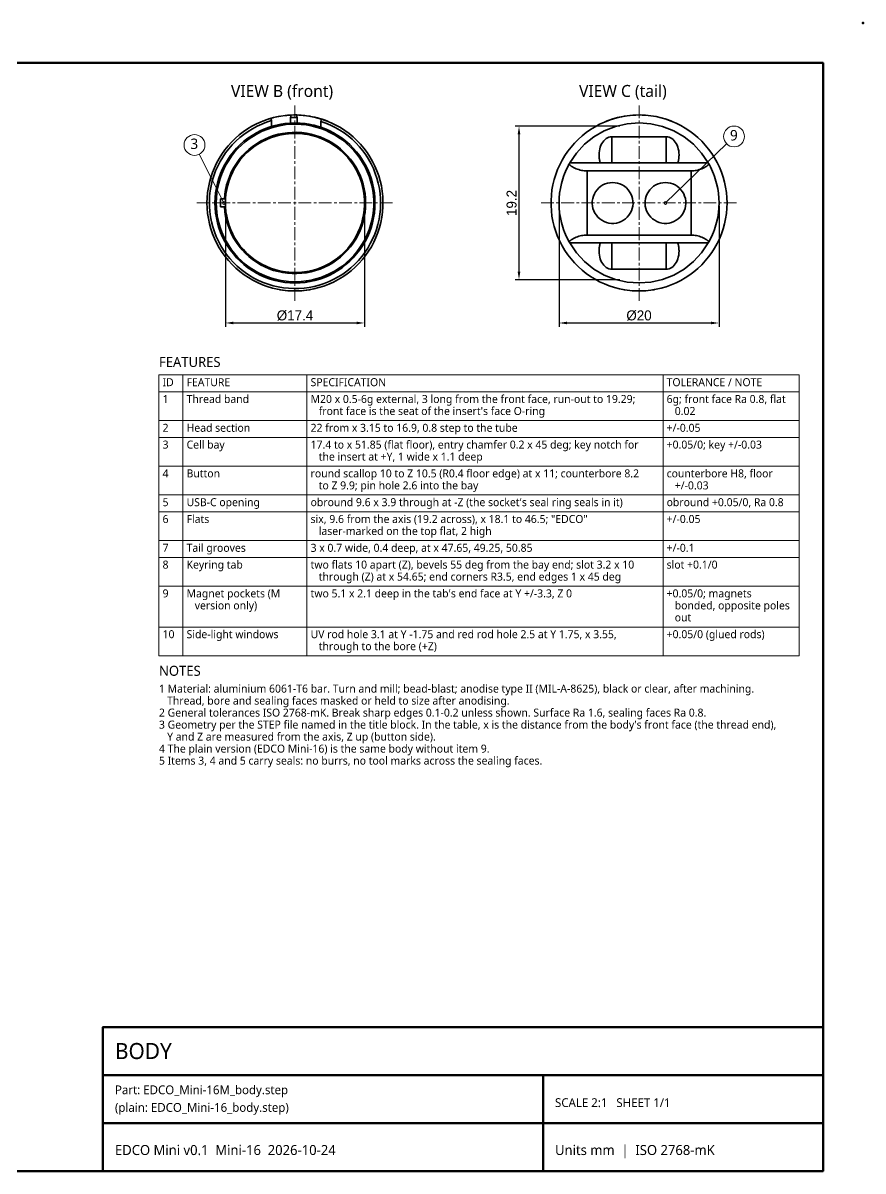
# Model space of a CAD drawing. Header units: millimetres. Extents: x 0 to 420, y 0 to 297.
# Drawn here: x 210 to 420, y 10 to 297 of the extents above; entities that cross this region are included whole.
import ezdxf

# ---------------------------------------------------------------- set-up
doc = ezdxf.new("R2010")
doc.units = ezdxf.units.MM
doc.linetypes.add('CENTER', pattern=[5.08, 3.175, -0.635, 0.635, -0.635])
for name, color, linetype, lineweight in [('BORDER', 7, 'Continuous', 50), ('CENTER', 1, 'CENTER', 13), ('DIM', 5, 'Continuous', 13), ('TABLE', 7, 'Continuous', 18), ('TEXT', 7, 'Continuous', 18), ('VISIBLE', 7, 'Continuous', 35)]:
    doc.layers.add(name, color=color, linetype=linetype, lineweight=lineweight)
doc.styles.add('OpenSans', font='OpenSans-Regular.ttf')
doc.dimstyles.new('FK', dxfattribs={"dimtxt": 2.5, "dimasz": 2, "dimexe": 1, "dimexo": 0.8, "dimgap": 0.6, "dimtad": 1, "dimdec": 3, "dimlfac": 0.5, "dimdsep": 46, "dimcen": 2.5, "dimclrd": 5, "dimclre": 5, "dimclrt": 7, "dimazin": 3, "dimtfac": 1, "dimtmove": 0, "dimatfit": 3})

msp = doc.modelspace()

# ---------------------------------------------------------------- linework, layer by layer
at = {"layer": 'BORDER'}
for p, q in [((230, 34), (410, 34)), ((340, 10), (340, 34)), ((230, 22), (410, 22))]:
    msp.add_line(p, q, dxfattribs=at)
for points in [[(10, 10), (410, 10), (410, 287), (10, 287)], [(230, 10), (410, 10), (410, 46), (230, 46)]]:
    msp.add_lwpolyline(points, close=True, dxfattribs=at)
msp.add_point((420, 297), dxfattribs=at)
at = {"layer": 'CENTER'}
for p, q in [((278, 227.5), (278, 276.5)), ((364, 227.5), (364, 276.5)), ((253.5, 252), (302.5, 252)), ((339.5, 252), (388.5, 252))]:
    msp.add_line(p, q, dxfattribs=at)
at = {"layer": 'DIM'}
for p, q in [((260.2, 252), (254.0563, 264.1786)), ((370.6, 252), (385.8888, 266.8238))]:
    msp.add_line(p, q, dxfattribs=at)
for centre, radius in [((387.7554, 268.6337), 2.6), ((252.8853, 266.5), 2.6), ((260.2, 252), 0.35), ((370.6, 252), 0.35)]:
    msp.add_circle(centre, radius, dxfattribs=at)
at = {"layer": 'TABLE'}
for p, q in [((244, 209), (404, 209)), ((244, 209), (244, 138.8)), ((250, 209), (250, 138.8)), ((281, 209), (281, 138.8)), ((370, 209), (370, 138.8)), ((404, 209), (404, 138.8)), ((244, 204.8), (404, 204.8)), ((244, 197.6), (404, 197.6)), ((244, 193.4), (404, 193.4)), ((244, 186.2), (404, 186.2)), ((244, 179), (404, 179)), ((244, 174.8), (404, 174.8)), ((244, 167.6), (404, 167.6)), ((244, 163.4), (404, 163.4)), ((244, 156.2), (404, 156.2)), ((244, 146), (404, 146)), ((244, 138.8), (404, 138.8))]:
    msp.add_line(p, q, dxfattribs=at)
at = {"layer": 'VISIBLE'}
for points in [[(256, 252), (256.0381, 253.2942), (256.1523, 254.5839), (256.3421, 255.8647), (256.607, 257.1321), (256.9459, 258.3817), (257.3578, 259.6092), (257.8412, 260.8103), (258.3944, 261.981), (259.0155, 263.117), (259.7023, 264.2146), (260.4526, 265.2698), (261.2636, 266.2791), (262.1326, 267.2389), (263.0565, 268.146), (264.0322, 268.9971), (265.0563, 269.7894), (266.1252, 270.52), (267.2353, 271.1865), (268.3826, 271.7865), (269.5633, 272.318), (270.7731, 272.7791), (272.008, 273.1683)], [(284.5935, 272.9887), (285.8314, 272.5589), (287.0414, 272.0563), (288.2193, 271.4824), (289.3611, 270.8395), (290.4625, 270.1297), (291.5197, 269.3556), (292.5289, 268.52), (293.4866, 267.6258), (294.3894, 266.6761), (295.234, 265.6744), (296.0175, 264.6241), (296.7371, 263.5291), (297.3902, 262.3932), (297.9746, 261.2204), (298.4881, 260.0149), (298.9289, 258.781), (299.2954, 257.523), (299.5865, 256.2455), (299.8009, 254.9528), (299.9381, 253.6497), (299.9974, 252.3408), (299.9786, 251.0306), (299.8819, 249.7239), (299.7076, 248.4253), (299.4563, 247.1393), (299.1289, 245.8706), (298.7265, 244.6236), (298.2506, 243.4028), (297.7029, 242.2125), (297.0853, 241.0569), (296.3999, 239.9401), (295.6494, 238.8661), (294.8362, 237.8387), (293.9632, 236.8615), (293.0337, 235.938), (292.0508, 235.0715), (291.0181, 234.265), (289.9392, 233.5215), (288.818, 232.8435), (287.6583, 232.2335), (286.4645, 231.6935), (285.2406, 231.2256), (283.991, 230.8314), (282.7201, 230.5123), (281.4325, 230.2694), (280.1328, 230.1036), (278.8255, 230.0155), (277.5152, 230.0053), (276.2067, 230.0732), (274.9045, 230.2189), (273.6133, 230.4418), (272.3377, 230.7412), (271.0821, 231.116), (269.8511, 231.5648), (268.649, 232.0862), (267.4801, 232.6782), (266.3485, 233.3388), (265.2582, 234.0655), (264.2131, 234.8559), (263.2169, 235.707), (262.2732, 236.616), (261.3852, 237.5795), (260.5562, 238.5942), (259.7891, 239.6565), (259.0865, 240.7625), (258.4511, 241.9084), (257.885, 243.0901), (257.3902, 244.3034), (256.9686, 245.544), (256.6216, 246.8075), (256.3503, 248.0894), (256.1559, 249.3852), (256.039, 250.6903), (256, 252)], [(269.8, 272.4147), (269.8254, 272.4249), (269.9014, 272.4551), (270.2062, 272.5732), (271.4426, 273)], [(274.5, 273.7198), (273.4424, 273.5227), (272.6351, 273.3358), (272.1578, 273.2101), (272.0394, 273.1771), (272, 273.166)], [(272, 273.166), (272.008, 273.1683)], [(272.1023, 273.1947), (272.008, 273.1683)], [(272.1023, 273.1947), (272.008, 273.1683)], [(272.008, 273.1683), (272.0504, 272.8692), (272.1315, 272.5796)], [(272.5804, 273.322), (272.4132, 273.2788)], [(272.5804, 273.322), (272.4132, 273.2788)], [(274.25, 273.678), (273.3591, 273.5049), (272.6074, 273.3288)], [(274.25, 273.678), (273.3591, 273.5049), (272.6074, 273.3288)], [(277, 273.9773), (276.9614, 273.9755), (276.8449, 273.9697), (276.3715, 273.9396), (275.5594, 273.8642), (274.5, 273.7198)], [(275.0403, 273.8), (275.068, 273.8038)], [(275.5067, 273.8583), (275.9576, 273.905)], [(276.1441, 273.9216), (276.4594, 273.946)], [(276.4932, 273.9483), (276.748, 273.9643)], [(276.8685, 273.3701), (276.9492, 273.673), (276.992, 273.9769)], [(276.8685, 273.3701), (277.6865, 273.3977), (278.505, 273.394)], [(276.8685, 271.968), (276.8685, 273.3701)], [(276.992, 273.9769), (277.6991, 273.9979), (278.4065, 273.9962)], [(278.4039, 273.9963), (278.4065, 273.9962)], [(281.5, 273.7198), (280.2256, 273.8871), (279.2395, 273.9651), (278.4065, 273.9962)], [(278.4065, 273.9962), (278.4407, 273.6947), (278.505, 273.394)], [(278.4065, 273.9962), (278.4247, 273.9959)], [(278.505, 271.9936), (278.505, 273.394)], [(278.553, 273.993), (278.6106, 273.9915)], [(278.9956, 273.9775), (279.5511, 273.9453)], [(279.6198, 273.9403), (279.6198, 273.9403)], [(280.0669, 273.9027), (280.4875, 273.8589)], [(280.9504, 273.8013), (280.9597, 273.8)], [(280.9597, 273.8), (281.4973, 273.7202)], [(280.9597, 273.8), (281.4973, 273.7202)], [(284.5935, 272.9887), (283.7494, 273.2355), (282.7723, 273.4762), (281.5, 273.7198)], [(281.5029, 273.7193), (281.845, 273.6614)], [(281.5029, 273.7193), (281.845, 273.6614)], [(282.3241, 273.5709), (283.0129, 273.4213)], [(282.3241, 273.5709), (283.0129, 273.4213)], [(283.3901, 273.3295), (284.1137, 273.1335)], [(283.3901, 273.3295), (284.1137, 273.1335)], [(284.2359, 273.0977), (284.2405, 273.0964)], [(284.2359, 273.0977), (284.2405, 273.0964)], [(284.3517, 273.0632), (284.4693, 273.0273)], [(284.3517, 273.0632), (284.4693, 273.0273)], [(284.495, 272.3906), (284.5596, 272.686), (284.5935, 272.9887)], [(284.5356, 273.0068), (284.5374, 273.0062)], [(284.5356, 273.0068), (284.5374, 273.0062)], [(284.5547, 273.0009), (284.5573, 273.0001)], [(284.5547, 273.0009), (284.5573, 273.0001)], [(284.5574, 273), (286.2, 272.4147)], [(284.9362, 272.8779), (284.5574, 273)], [(284.596, 272.9879), (284.6, 272.9867)], [(285.9218, 272.5243), (285.5358, 272.6691)], [(386, 252), (385.9606, 253.3157), (385.8426, 254.6267), (385.6465, 255.9283), (385.3728, 257.2158), (385.0226, 258.4846), (384.5972, 259.7302), (384.098, 260.9482), (383.5269, 262.1341), (382.8859, 263.2838), (382.1773, 264.393), (381.4036, 265.4579), (380.5676, 266.4747), (379.6723, 267.4396), (378.7209, 268.3492), (377.7168, 269.2003), (376.6636, 269.9898), (375.565, 270.715), (374.4251, 271.3731), (373.2479, 271.9619), (372.0375, 272.4792), (370.7984, 272.9232), (369.5349, 273.2924), (368.2516, 273.5853), (366.9531, 273.8009), (365.6441, 273.9385), (364.3291, 273.9975), (363.013, 273.9778), (361.7004, 273.8795), (360.396, 273.7028), (359.1045, 273.4484), (357.8306, 273.1173), (356.5787, 272.7105), (355.3534, 272.2296), (354.1591, 271.6763), (353, 271.0526), (351.8803, 270.3606), (350.8039, 269.6029), (349.7748, 268.7823), (348.7966, 267.9015), (347.8729, 266.9638), (347.0068, 265.9725), (346.2016, 264.9313), (345.4601, 263.8437), (344.785, 262.7138), (344.1787, 261.5454), (343.6433, 260.343), (343.1808, 259.1106), (342.7928, 257.8528), (342.4808, 256.5741), (342.2457, 255.2789), (342.0886, 253.9721), (342.0098, 252.6581), (342.0098, 251.3419), (342.0886, 250.0279), (342.2457, 248.7211), (342.4808, 247.4259), (342.7928, 246.1472), (343.1808, 244.8894), (343.6433, 243.657), (344.1787, 242.4546), (344.785, 241.2862), (345.4601, 240.1563), (346.2016, 239.0687), (347.0068, 238.0275), (347.8729, 237.0362), (348.7966, 236.0985), (349.7748, 235.2177), (350.8039, 234.3971), (351.8803, 233.6394), (353, 232.9474), (354.1591, 232.3237), (355.3534, 231.7704), (356.5787, 231.2895), (357.8306, 230.8827), (359.1045, 230.5516), (360.396, 230.2972), (361.7004, 230.1205), (363.013, 230.0222), (364.3291, 230.0025), (365.6441, 230.0615), (366.9531, 230.1991), (368.2516, 230.4147), (369.5349, 230.7076), (370.7984, 231.0768), (372.0375, 231.5208), (373.2479, 232.0381), (374.4251, 232.6269), (375.565, 233.285), (376.6636, 234.0102), (377.7168, 234.7997), (378.7209, 235.6508), (379.6723, 236.5604), (380.5676, 237.5253), (381.4036, 238.5421), (382.1773, 239.607), (382.8859, 240.7162), (383.5269, 241.8659), (384.098, 243.0518), (384.5972, 244.2698), (385.0226, 245.5154), (385.3728, 246.7842), (385.6465, 248.0717), (385.8426, 249.3733), (385.9606, 250.6843), (386, 252)], [(355.8, 272.4147), (355.8254, 272.4249), (355.9014, 272.4551), (356.2062, 272.5732), (357.4426, 273)], [(356.7718, 272.7787), (355.8, 272.4147)], [(357.4426, 273), (356.7841, 272.783)], [(361.0403, 273.8), (360.3343, 273.6925), (359.6883, 273.5733), (358.598, 273.3265), (357.809, 273.1109), (357.5529, 273.0341), (357.4737, 273.0097), (357.4426, 273)], [(361.0403, 273.8), (360.3343, 273.6925), (359.6883, 273.5733), (358.598, 273.3265), (357.809, 273.1109), (357.5529, 273.0341), (357.4737, 273.0097), (357.4426, 273)], [(360.2905, 273.685), (360.5, 273.7198)], [(366.9597, 273.8), (366.2521, 273.8844), (365.5178, 273.9476), (364.764, 273.9867), (364, 274), (363.236, 273.9867), (362.4822, 273.9476), (361.7479, 273.8844), (361.0403, 273.8)], [(370.5574, 273), (372.2, 272.4147)], [(372.2, 272.4147), (372.1746, 272.4249), (372.0986, 272.4551), (371.7938, 272.5732), (370.5574, 273)], [(284.495, 272.3906), (285.7181, 271.9597), (286.9129, 271.4556), (288.075, 270.88), (289.2, 270.2351), (290.2839, 269.5233), (291.3228, 268.7471), (292.3127, 267.9094), (293.25, 267.0132), (294.1314, 266.062), (294.9535, 265.0591), (295.7133, 264.0083), (296.4081, 262.9133), (297.0354, 261.7783), (297.5927, 260.6074), (298.078, 259.4049), (298.4897, 258.1752), (298.8261, 256.9228), (299.086, 255.6523), (299.2685, 254.3684), (299.3729, 253.0758), (299.3989, 251.7793), (299.3462, 250.4836), (299.2152, 249.1935), (299.0062, 247.9136), (298.7201, 246.6488), (298.358, 245.4036), (297.9211, 244.1826), (297.411, 242.9904), (296.8296, 241.8312), (296.1792, 240.7094), (295.4619, 239.629), (294.6805, 238.5941), (293.8379, 237.6083), (292.9371, 236.6755), (291.9815, 235.7989), (290.9746, 234.9817), (289.9199, 234.2271), (288.8216, 233.5378), (287.6834, 232.9162), (286.5098, 232.3647), (285.3048, 231.8853), (284.0731, 231.4798), (282.8191, 231.1497), (281.5473, 230.8961), (280.2625, 230.7199), (278.9695, 230.622), (277.6728, 230.6025), (276.3774, 230.6616), (275.0879, 230.7991), (273.8091, 231.0144), (272.5457, 231.3067), (271.3024, 231.6751), (270.0836, 232.1181), (268.8939, 232.6341), (267.7376, 233.2212), (266.619, 233.8773), (265.5422, 234.5999), (264.5112, 235.3864), (263.5297, 236.2339), (262.6013, 237.1393), (261.7295, 238.0993), (260.9174, 239.1103), (260.168, 240.1687), (259.4841, 241.2705), (258.8683, 242.4117), (258.3226, 243.5881), (257.8492, 244.7954), (257.4499, 246.0291), (257.1259, 247.2848), (256.8787, 248.5578), (256.7089, 249.8434), (256.6174, 251.137), (256.6044, 252.4337), (256.6699, 253.7288), (256.8138, 255.0176), (257.0355, 256.2953), (257.3341, 257.5572), (257.7087, 258.7987), (258.1577, 260.0153), (258.6796, 261.2024), (259.2725, 262.3557), (259.9341, 263.471), (260.6621, 264.5442), (261.4537, 265.5713), (262.3061, 266.5486), (263.2161, 267.4725), (264.1804, 268.3395), (265.1955, 269.1466), (266.2576, 269.8906), (267.3627, 270.569), (268.507, 271.1792), (269.6861, 271.719), (270.8957, 272.1864), (272.1315, 272.5796)], [(258, 252), (258.0395, 253.2558), (258.1577, 254.5067), (258.3543, 255.7476), (258.6283, 256.9738), (258.9789, 258.1803), (259.4045, 259.3625), (259.9035, 260.5156), (260.4739, 261.6351), (261.1134, 262.7165), (261.8197, 263.7557), (262.5897, 264.7485), (263.4206, 265.6909), (264.3091, 266.5794), (265.2515, 267.4103), (266.2443, 268.1803), (267.2835, 268.8866), (268.3649, 269.5261), (269.4844, 270.0965), (270.6375, 270.5955), (271.8197, 271.0211), (273.0262, 271.3717), (274.2524, 271.6457), (275.4933, 271.8423), (276.7442, 271.9605), (278, 272), (279.2558, 271.9605), (280.5067, 271.8423), (281.7476, 271.6457), (282.9738, 271.3717), (284.1803, 271.0211), (285.3625, 270.5955), (286.5156, 270.0965), (287.6351, 269.5261), (288.7165, 268.8866), (289.7557, 268.1803), (290.7485, 267.4103), (291.6909, 266.5794), (292.5794, 265.6909), (293.4103, 264.7485), (294.1803, 263.7557), (294.8866, 262.7165), (295.5261, 261.6351), (296.0965, 260.5156), (296.5955, 259.3625), (297.0211, 258.1803), (297.3717, 256.9738), (297.6457, 255.7476), (297.8423, 254.5067), (297.9605, 253.2558), (298, 252), (297.9605, 250.7442), (297.8423, 249.4933), (297.6457, 248.2524), (297.3717, 247.0262), (297.0211, 245.8197), (296.5955, 244.6375), (296.0965, 243.4844), (295.5261, 242.3649), (294.8866, 241.2835), (294.1803, 240.2443), (293.4103, 239.2515), (292.5794, 238.3091), (291.6909, 237.4206), (290.7485, 236.5897), (289.7557, 235.8197), (288.7165, 235.1134), (287.6351, 234.4739), (286.5156, 233.9035), (285.3625, 233.4045), (284.1803, 232.9789), (282.9738, 232.6283), (281.7476, 232.3543), (280.5067, 232.1577), (279.2558, 232.0395), (278, 232), (276.7442, 232.0395), (275.4933, 232.1577), (274.2524, 232.3543), (273.0262, 232.6283), (271.8197, 232.9789), (270.6375, 233.4045), (269.4844, 233.9035), (268.3649, 234.4739), (267.2835, 235.1134), (266.2443, 235.8197), (265.2515, 236.5897), (264.3091, 237.4206), (263.4206, 238.3091), (262.5897, 239.2515), (261.8197, 240.2443), (261.1134, 241.2835), (260.4739, 242.3649), (259.9035, 243.4844), (259.4045, 244.6375), (258.9789, 245.8197), (258.6283, 247.0262), (258.3543, 248.2524), (258.1577, 249.4933), (258.0395, 250.7442), (258, 252)], [(258.3, 252), (258.3397, 253.2495), (258.4585, 254.4939), (258.656, 255.7282), (258.9314, 256.9476), (259.2836, 258.1471), (259.7112, 259.3218), (260.2123, 260.467), (260.7852, 261.5781), (261.4273, 262.6506), (262.1362, 263.6803), (262.9089, 264.6629), (263.7424, 265.5946), (264.6334, 266.4715), (265.5781, 267.2901), (266.5729, 268.0471), (267.6137, 268.7396), (268.6963, 269.3646), (269.8163, 269.9198), (270.9693, 270.4027), (272.1507, 270.8116), (273.3555, 271.1447), (274.5791, 271.4007), (275.8165, 271.5786), (277.0626, 271.6777), (278.3126, 271.6975), (279.5612, 271.638), (280.8036, 271.4995), (282.0347, 271.2824), (283.2495, 270.9877), (284.4432, 270.6165), (285.611, 270.1704), (286.7481, 269.6511), (287.85, 269.0607), (288.9122, 268.4016), (289.9305, 267.6765), (290.9008, 266.8883), (291.8191, 266.0401), (292.6817, 265.1353), (293.4852, 264.1777), (294.2264, 263.1711), (294.9023, 262.1194), (295.5101, 261.0271), (296.0473, 259.8983), (296.5119, 258.7378), (296.902, 257.5501), (297.216, 256.3401), (297.4525, 255.1126), (297.6108, 253.8726), (297.6901, 252.625), (297.6901, 251.375), (297.6108, 250.1274), (297.4525, 248.8874), (297.216, 247.6599), (296.902, 246.4499), (296.5119, 245.2622), (296.0473, 244.1017), (295.5101, 242.9729), (294.9023, 241.8806), (294.2264, 240.8289), (293.4852, 239.8223), (292.6817, 238.8647), (291.8191, 237.9599), (290.9008, 237.1117), (289.9305, 236.3235), (288.9122, 235.5984), (287.85, 234.9393), (286.7481, 234.3489), (285.611, 233.8296), (284.4432, 233.3835), (283.2495, 233.0123), (282.0347, 232.7176), (280.8036, 232.5005), (279.5612, 232.362), (278.3126, 232.3025), (277.0626, 232.3223), (275.8165, 232.4214), (274.5791, 232.5993), (273.3555, 232.8553), (272.1507, 233.1884), (270.9693, 233.5973), (269.8163, 234.0802), (268.6963, 234.6354), (267.6137, 235.2604), (266.5729, 235.9529), (265.5781, 236.7099), (264.6334, 237.5285), (263.7424, 238.4054), (262.9089, 239.3371), (262.1362, 240.3197), (261.4273, 241.3494), (260.7852, 242.4219), (260.2123, 243.533), (259.7112, 244.6782), (259.2836, 245.8529), (258.9314, 247.0524), (258.656, 248.2718), (258.4585, 249.5061), (258.3397, 250.7505), (258.3, 252)], [(269.9782, 272.4854), (269.8, 272.4147)], [(272.1315, 271.1196), (272.1315, 272.5796)], [(273.1435, 271.4014), (273.7737, 271.5484), (274.492, 271.6899), (275.2155, 271.8052), (275.8565, 271.8848)], [(279.2196, 271.9628), (280.225, 271.8758), (280.8561, 271.795), (281.5339, 271.6853), (282.1975, 271.5546), (282.8083, 271.4134), (283.7804, 271.1465)], [(284.495, 270.916), (284.495, 272.3906)], [(286.2, 272.4147), (286.181, 272.4223), (286.124, 272.4451)], [(381.3205, 262), (379.6366, 264.4698), (377.6035, 266.661), (375.2664, 268.5248), (372.6777, 270.0194), (369.8951, 271.1115), (366.9808, 271.7766), (364, 272), (361.0192, 271.7766), (358.1049, 271.1115), (355.3223, 270.0194), (352.7336, 268.5248), (350.3965, 266.661), (348.3634, 264.4698), (346.6795, 262)], [(260.3617, 253), (260.4683, 254.1798), (260.6538, 255.3497), (260.9173, 256.5046), (261.2576, 257.6393), (261.6731, 258.7486), (262.1621, 259.8276), (262.7222, 260.8713), (263.3511, 261.8752), (264.0458, 262.8347), (264.8032, 263.7455), (265.62, 264.6034), (266.4924, 265.4047), (267.4166, 266.1458), (268.3884, 266.8232), (269.4033, 267.434), (270.457, 267.9754), (271.5445, 268.445), (272.6611, 268.8406), (273.8016, 269.1606), (274.961, 269.4033), (276.1341, 269.5679), (277.3156, 269.6534), (278.5002, 269.6596), (279.6825, 269.5864), (280.8573, 269.4341), (282.0192, 269.2034), (283.163, 268.8954), (284.2836, 268.5114), (285.376, 268.0532), (286.4352, 267.5228), (287.4565, 266.9227), (288.4353, 266.2554), (289.3671, 265.524), (290.2479, 264.7319), (291.0736, 263.8825), (291.8405, 262.9797), (292.5451, 262.0275), (293.1844, 261.0302), (293.7554, 259.9923), (294.2556, 258.9185), (294.6827, 257.8136), (295.0348, 256.6826), (295.3103, 255.5305), (295.508, 254.3625), (295.627, 253.1839), (295.6667, 252), (295.627, 250.8161), (295.508, 249.6375), (295.3103, 248.4695), (295.0348, 247.3174), (294.6827, 246.1864), (294.2556, 245.0815), (293.7554, 244.0077), (293.1844, 242.9698), (292.5451, 241.9725), (291.8405, 241.0203), (291.0736, 240.1175), (290.2479, 239.2681), (289.3671, 238.476), (288.4353, 237.7446), (287.4565, 237.0773), (286.4352, 236.4772), (285.376, 235.9468), (284.2836, 235.4886), (283.163, 235.1046), (282.0192, 234.7966), (280.8573, 234.5659), (279.6825, 234.4136), (278.5002, 234.3404), (277.3156, 234.3466), (276.1341, 234.4321), (274.961, 234.5967), (273.8016, 234.8394), (272.6611, 235.1594), (271.5445, 235.555), (270.457, 236.0246), (269.4033, 236.566), (268.3884, 237.1768), (267.4166, 237.8542), (266.4924, 238.5953), (265.62, 239.3966), (264.8032, 240.2545), (264.0458, 241.1653), (263.3511, 242.1248), (262.7222, 243.1287), (262.1621, 244.1724), (261.6731, 245.2514), (261.2576, 246.3607), (260.9173, 247.4954), (260.6538, 248.6503), (260.4683, 249.8202), (260.3617, 251)], [(260.6288, 253), (260.7364, 254.1743), (260.9233, 255.3385), (261.1886, 256.4875), (261.5312, 257.6158), (261.9493, 258.7184), (262.4412, 259.7901), (263.0046, 260.826), (263.6368, 261.8213), (264.335, 262.7716), (265.0959, 263.6724), (265.9161, 264.5196), (266.7918, 265.3093), (267.719, 266.0379), (268.6934, 266.702), (269.7106, 267.2985), (270.7658, 267.8249), (271.8542, 268.2785), (272.9709, 268.6574), (274.1106, 268.9597), (275.2682, 269.1842), (276.4384, 269.3298), (277.6157, 269.3958), (278.7949, 269.3818), (279.9703, 269.2881), (281.1367, 269.1149), (282.2887, 268.8632), (283.421, 268.534), (284.5284, 268.1289), (285.6058, 267.6496), (286.6483, 267.0986), (287.6511, 266.4781), (288.6095, 265.7912), (289.5193, 265.041), (290.3761, 264.2308), (291.176, 263.3645), (291.9155, 262.446), (292.5911, 261.4795), (293.1996, 260.4695), (293.7383, 259.4205), (294.2048, 258.3375), (294.5968, 257.2254), (294.9126, 256.0893), (295.1508, 254.9344), (295.3101, 253.7661), (295.39, 252.5896), (295.39, 251.4104), (295.3101, 250.2339), (295.1508, 249.0656), (294.9126, 247.9107), (294.5968, 246.7746), (294.2048, 245.6625), (293.7383, 244.5795), (293.1996, 243.5305), (292.5911, 242.5205), (291.9155, 241.554), (291.176, 240.6355), (290.3761, 239.7692), (289.5193, 238.959), (288.6095, 238.2088), (287.6511, 237.5219), (286.6483, 236.9014), (285.6058, 236.3504), (284.5284, 235.8711), (283.421, 235.466), (282.2887, 235.1368), (281.1367, 234.8851), (279.9703, 234.7119), (278.7949, 234.6182), (277.6157, 234.6042), (276.4384, 234.6702), (275.2682, 234.8158), (274.1106, 235.0403), (272.9709, 235.3426), (271.8542, 235.7215), (270.7658, 236.1751), (269.7106, 236.7015), (268.6934, 237.298), (267.719, 237.9621), (266.7918, 238.6907), (265.9161, 239.4804), (265.0959, 240.3276), (264.335, 241.2284), (263.6368, 242.1787), (263.0046, 243.174), (262.4412, 244.2099), (261.9493, 245.2816), (261.5312, 246.3842), (261.1886, 247.5125), (260.9233, 248.6615), (260.7364, 249.8257), (260.6288, 251)], [(272, 268.3328), (272.0352, 268.3457), (272.1409, 268.3838), (272.5643, 268.5292), (273.2718, 268.7453), (274.2213, 268.9847), (275.2574, 269.1825), (276.1651, 269.303), (276.7818, 269.3573), (276.9448, 269.368), (276.9862, 269.3704), (277, 269.3712)], [(277, 269.3712), (276.9631, 269.3691), (276.8517, 269.3621), (276.4003, 269.3263), (275.6362, 269.2387), (274.6264, 269.0698)], [(275.414, 269.2068), (275.7335, 269.2517)], [(275.583, 269.2313), (275.5146, 269.2216)], [(275.7379, 269.2523), (275.6391, 269.2391)], [(275.7875, 269.2588), (275.8822, 269.2706)], [(275.9182, 269.275), (275.9927, 269.2838)], [(276.3571, 269.3223), (275.9806, 269.2824)], [(276.0134, 269.2862), (276.0218, 269.2872)], [(276.0221, 269.2872), (276.143, 269.3006)], [(276.2362, 269.3104), (276.2393, 269.3107)], [(276.2396, 269.3107), (276.2529, 269.3121)], [(276.2598, 269.3128), (276.2636, 269.3131)], [(276.2694, 269.3137), (276.2935, 269.3161)], [(276.3166, 269.3184), (276.3169, 269.3184)], [(276.343, 269.3209), (276.8749, 269.3636)], [(276.7483, 269.3549), (276.6224, 269.3454)], [(276.9457, 269.368), (276.7949, 269.3582)], [(276.8887, 269.3645), (276.8944, 269.3648)], [(276.9258, 269.3668), (276.9414, 269.3678)], [(278, 269.4), (276.9996, 269.3712)], [(277, 269.3712), (277.6822, 269.3971), (278.4, 269.3954)], [(278.0027, 269.4), (278, 269.4)], [(279.2387, 269.3559), (278.6056, 269.3895), (278.4511, 269.3942), (278.4128, 269.3951), (278.4, 269.3954)], [(278.5833, 269.3902), (278.4651, 269.3938)], [(278.936, 269.3748), (279.0404, 269.3689)], [(279.0069, 269.3708), (278.9657, 269.3732)], [(279.2437, 269.3555), (279.2436, 269.3555)], [(280.3297, 269.2433), (279.8836, 269.2977)], [(280.1412, 269.2677), (280.1029, 269.2725)], [(280.1704, 269.2641), (280.1476, 269.267)], [(280.2192, 269.2579), (280.1827, 269.2626)], [(280.3182, 269.2449), (280.2899, 269.2487)], [(280.4574, 269.2256), (280.3938, 269.2346)], [(280.4678, 269.2241), (280.4679, 269.2241)], [(280.5939, 269.2056), (280.5542, 269.2115)], [(281.5022, 269.0439), (281.5, 269.0444)], [(282.4661, 268.8171), (281.8974, 268.9579)], [(283.5292, 268.4981), (283.0136, 268.662)], [(283.6887, 268.4438), (283.6887, 268.4438)], [(284.6, 268.0997), (284.5871, 268.105), (284.5486, 268.1207), (284.3942, 268.1825), (283.7745, 268.4139)], [(357.2, 268.5724), (356.8417, 268.5437), (356.4879, 268.4579), (356.1431, 268.316), (355.8116, 268.1199), (355.4975, 267.872), (355.2048, 267.5754), (354.9373, 267.2339), (354.6981, 266.8518), (354.4905, 266.4338), (354.3169, 265.9853), (354.1796, 265.5118), (354.0802, 265.0193), (354.0201, 264.5141), (354, 264.0024)], [(370.8, 268.5724), (357.2, 268.5724)], [(357.2, 262), (357.2, 268.5724)], [(374, 264.0024), (373.9799, 264.5141), (373.9198, 265.0193), (373.8204, 265.5118), (373.6831, 265.9853), (373.5095, 266.4338), (373.3019, 266.8518), (373.0627, 267.2339), (372.7952, 267.5754), (372.5025, 267.872), (372.1884, 268.1199), (371.8569, 268.316), (371.5121, 268.4579), (371.1583, 268.5437), (370.8, 268.5724)], [(370.8, 262), (370.8, 268.5724)], [(346.4908, 261.6658), (346.1729, 261.066), (345.8799, 260.4653), (345.6109, 259.8638), (345.3649, 259.2617), (345.141, 258.6587), (344.9385, 258.0548), (344.5957, 256.8449), (344.3329, 255.634), (344.1473, 254.4229), (344.0367, 253.2118), (344, 252)], [(346.4908, 261.6658), (346.5041, 261.6898), (346.5174, 261.7138), (346.5307, 261.7377), (346.5441, 261.7617), (346.5575, 261.7856), (346.5709, 261.8095), (346.5843, 261.8334), (346.5978, 261.8572), (346.6114, 261.8811), (346.6249, 261.9049), (346.6385, 261.9287), (346.6521, 261.9525), (346.6658, 261.9763), (346.6795, 262)], [(351, 260.02), (350.6502, 260.0287), (350.3012, 260.055), (349.954, 260.0986), (349.6094, 260.1595), (349.2683, 260.2376), (348.9315, 260.3326), (348.5999, 260.4443), (348.2743, 260.5725), (347.9555, 260.7167), (347.6443, 260.8768), (347.3415, 261.0522), (347.0478, 261.2424), (346.764, 261.4472), (346.4908, 261.6658)], [(381.3205, 262), (346.6795, 262)], [(354, 264.0024), (354.0017, 263.8543), (354.0067, 263.7065), (354.0151, 263.5589), (354.0268, 263.4118), (354.0419, 263.2654), (354.0603, 263.1197), (354.0819, 262.9749), (354.1069, 262.8312), (354.1351, 262.6887), (354.1665, 262.5476), (354.201, 262.4081), (354.2388, 262.2702), (354.2796, 262.1341), (354.3235, 262)], [(373.6765, 262), (373.7204, 262.1341), (373.7612, 262.2702), (373.799, 262.4081), (373.8335, 262.5476), (373.8649, 262.6887), (373.8931, 262.8312), (373.9181, 262.9749), (373.9397, 263.1197), (373.9581, 263.2654), (373.9732, 263.4118), (373.9849, 263.5589), (373.9933, 263.7065), (373.9983, 263.8543), (374, 264.0024)], [(381.5092, 261.6658), (381.236, 261.4472), (380.9522, 261.2424), (380.6585, 261.0522), (380.3557, 260.8768), (380.0445, 260.7167), (379.7257, 260.5725), (379.4001, 260.4443), (379.0685, 260.3326), (378.7317, 260.2376), (378.3906, 260.1595), (378.046, 260.0986), (377.6988, 260.055), (377.3498, 260.0287), (377, 260.02)], [(381.3205, 262), (381.3342, 261.9763), (381.3479, 261.9525), (381.3615, 261.9287), (381.3751, 261.9049), (381.3886, 261.8811), (381.4022, 261.8572), (381.4157, 261.8334), (381.4291, 261.8095), (381.4425, 261.7856), (381.4559, 261.7617), (381.4693, 261.7377), (381.4826, 261.7138), (381.4959, 261.6898), (381.5092, 261.6658)], [(384, 252), (383.963, 253.2152), (383.8518, 254.4301), (383.666, 255.64), (383.4039, 256.8464), (383.0623, 258.0522), (382.8602, 258.6552), (382.6364, 259.2583), (382.3902, 259.8613), (382.1208, 260.4639), (381.8274, 261.0656), (381.5092, 261.6658)], [(351, 260.02), (377, 260.02)], [(351, 243.98), (351, 260.02)], [(377, 243.98), (377, 260.02)], [(357.4, 257.1), (356.7733, 257.0613), (356.156, 256.946), (355.5577, 256.7556), (354.9872, 256.4932), (354.4534, 256.1626), (353.9642, 255.7689), (353.527, 255.3182), (353.1486, 254.8171), (352.8347, 254.2733), (352.5899, 253.695), (352.4181, 253.0911), (352.3218, 252.4706), (352.3024, 251.8429), (352.3604, 251.2177), (352.4947, 250.6043), (352.7034, 250.0121), (352.9833, 249.45), (353.3301, 248.9266), (353.7386, 248.4497), (354.2027, 248.0267), (354.7152, 247.6639), (355.2684, 247.3668), (355.8539, 247.14), (356.4629, 246.9868), (357.086, 246.9097), (357.714, 246.9097), (358.3371, 246.9868), (358.9461, 247.14), (359.5316, 247.3668), (360.0848, 247.6639), (360.5973, 248.0267), (361.0614, 248.4497), (361.4699, 248.9266), (361.8167, 249.45), (362.0966, 250.0121), (362.3053, 250.6043), (362.4396, 251.2177), (362.4976, 251.8429), (362.4782, 252.4706), (362.3819, 253.0911), (362.2101, 253.695), (361.9653, 254.2733), (361.6514, 254.8171), (361.273, 255.3182), (360.8358, 255.7689), (360.3466, 256.1626), (359.8128, 256.4932), (359.2423, 256.7556), (358.644, 256.946), (358.0267, 257.0613), (357.4, 257.1)], [(370.6, 257.1), (369.9733, 257.0613), (369.356, 256.946), (368.7577, 256.7556), (368.1872, 256.4932), (367.6534, 256.1626), (367.1642, 255.7689), (366.727, 255.3182), (366.3486, 254.8171), (366.0347, 254.2733), (365.7899, 253.695), (365.6181, 253.0911), (365.5218, 252.4706), (365.5024, 251.8429), (365.5604, 251.2177), (365.6947, 250.6043), (365.9034, 250.0121), (366.1833, 249.45), (366.5301, 248.9266), (366.9386, 248.4497), (367.4027, 248.0267), (367.9152, 247.6639), (368.4684, 247.3668), (369.0539, 247.14), (369.6629, 246.9868), (370.286, 246.9097), (370.914, 246.9097), (371.5371, 246.9868), (372.1461, 247.14), (372.7316, 247.3668), (373.2848, 247.6639), (373.7973, 248.0267), (374.2614, 248.4497), (374.6699, 248.9266), (375.0167, 249.45), (375.2966, 250.0121), (375.5053, 250.6043), (375.6396, 251.2177), (375.6976, 251.8429), (375.6782, 252.4706), (375.5819, 253.0911), (375.4101, 253.695), (375.1653, 254.2733), (374.8514, 254.8171), (374.473, 255.3182), (374.0358, 255.7689), (373.5466, 256.1626), (373.0128, 256.4932), (372.4423, 256.7556), (371.844, 256.946), (371.2267, 257.0613), (370.6, 257.1)], [(260.3617, 253), (259.4, 253)], [(259.4, 253), (259.4, 251)], [(260.3617, 253), (260.3809, 253), (260.4001, 253), (260.4192, 253), (260.4384, 253), (260.4575, 253), (260.4766, 253), (260.4957, 253), (260.5148, 253), (260.5338, 253), (260.5529, 253), (260.5719, 253), (260.5909, 253), (260.6098, 253), (260.6288, 253)], [(260.6, 252), (260.6288, 253)], [(260.3617, 251), (259.4, 251)], [(260.3617, 251), (260.3809, 251), (260.4001, 251), (260.4192, 251), (260.4384, 251), (260.4575, 251), (260.4766, 251), (260.4957, 251), (260.5148, 251), (260.5338, 251), (260.5529, 251), (260.5719, 251), (260.5909, 251), (260.6098, 251), (260.6288, 251)], [(260.6288, 251), (260.6, 252)], [(344, 252), (344.037, 250.7848), (344.1482, 249.5699), (344.334, 248.36), (344.5961, 247.1536), (344.9377, 245.9478), (345.1398, 245.3448), (345.3636, 244.7417), (345.6098, 244.1387), (345.8792, 243.5361), (346.1726, 242.9344), (346.4908, 242.3342)], [(381.5092, 242.3342), (381.8271, 242.934), (382.1201, 243.5347), (382.3891, 244.1362), (382.6351, 244.7383), (382.859, 245.3413), (383.0615, 245.9452), (383.4043, 247.1551), (383.6671, 248.366), (383.8527, 249.5771), (383.9633, 250.7882), (384, 252)], [(351, 243.98), (350.6502, 243.9713), (350.3012, 243.945), (349.954, 243.9014), (349.6094, 243.8405), (349.2683, 243.7624), (348.9315, 243.6674), (348.5999, 243.5557), (348.2743, 243.4275), (347.9555, 243.2833), (347.6443, 243.1232), (347.3415, 242.9478), (347.0478, 242.7576), (346.764, 242.5528), (346.4908, 242.3342)], [(351, 243.98), (377, 243.98)], [(381.5092, 242.3342), (381.236, 242.5528), (380.9522, 242.7576), (380.6585, 242.9478), (380.3557, 243.1232), (380.0445, 243.2833), (379.7257, 243.4275), (379.4001, 243.5557), (379.0685, 243.6674), (378.7317, 243.7624), (378.3906, 243.8405), (378.046, 243.9014), (377.6988, 243.945), (377.3498, 243.9713), (377, 243.98)], [(346.4908, 242.3342), (346.5041, 242.3102), (346.5174, 242.2862), (346.5307, 242.2623), (346.5441, 242.2383), (346.5575, 242.2144), (346.5709, 242.1905), (346.5843, 242.1666), (346.5978, 242.1428), (346.6114, 242.1189), (346.6249, 242.0951), (346.6385, 242.0713), (346.6521, 242.0475), (346.6658, 242.0237), (346.6795, 242)], [(381.3205, 242), (379.6366, 239.5302), (377.6035, 237.339), (375.2664, 235.4752), (372.6777, 233.9806), (369.8951, 232.8885), (366.9808, 232.2234), (364, 232), (361.0192, 232.2234), (358.1049, 232.8885), (355.3223, 233.9806), (352.7336, 235.4752), (350.3965, 237.339), (348.3634, 239.5302), (346.6795, 242)], [(346.6795, 242), (381.3205, 242)], [(354, 239.9976), (354.0017, 240.1457), (354.0067, 240.2935), (354.0151, 240.4411), (354.0268, 240.5882), (354.0419, 240.7346), (354.0603, 240.8803), (354.0819, 241.0251), (354.1069, 241.1688), (354.1351, 241.3113), (354.1665, 241.4524), (354.201, 241.5919), (354.2388, 241.7298), (354.2796, 241.8659), (354.3235, 242)], [(357.2, 235.4276), (357.2, 242)], [(370.8, 235.4276), (370.8, 242)], [(373.6765, 242), (373.7204, 241.8659), (373.7612, 241.7298), (373.799, 241.5919), (373.8335, 241.4524), (373.8649, 241.3113), (373.8931, 241.1688), (373.9181, 241.0251), (373.9397, 240.8803), (373.9581, 240.7346), (373.9732, 240.5882), (373.9849, 240.4411), (373.9933, 240.2935), (373.9983, 240.1457), (374, 239.9976)], [(381.3205, 242), (381.3342, 242.0237), (381.3479, 242.0475), (381.3615, 242.0713), (381.3751, 242.0951), (381.3886, 242.1189), (381.4022, 242.1428), (381.4157, 242.1666), (381.4291, 242.1905), (381.4425, 242.2144), (381.4559, 242.2383), (381.4693, 242.2623), (381.4826, 242.2862), (381.4959, 242.3102), (381.5092, 242.3342)], [(357.2, 235.4276), (356.8417, 235.4563), (356.4879, 235.5421), (356.1431, 235.684), (355.8116, 235.8801), (355.4975, 236.128), (355.2048, 236.4246), (354.9373, 236.7661), (354.6981, 237.1482), (354.4905, 237.5662), (354.3169, 238.0147), (354.1796, 238.4882), (354.0802, 238.9807), (354.0201, 239.4859), (354, 239.9976)], [(374, 239.9976), (373.9799, 239.4859), (373.9198, 238.9807), (373.8204, 238.4882), (373.6831, 238.0147), (373.5095, 237.5662), (373.3019, 237.1482), (373.0627, 236.7661), (372.7952, 236.4246), (372.5025, 236.128), (372.1884, 235.8801), (371.8569, 235.684), (371.5121, 235.5421), (371.1583, 235.4563), (370.8, 235.4276)], [(370.8, 235.4276), (357.2, 235.4276)], [(281.9, 235.0427), (281.8852, 235.0393), (281.8409, 235.0292), (281.6625, 234.9898), (280.934, 234.8492), (280.3731, 234.7626), (279.6755, 234.6809), (278.8573, 234.6211), (277.9652, 234.6), (277.0782, 234.6244), (276.2671, 234.6865), (275.5875, 234.7681), (275.0422, 234.8532), (274.3314, 234.9911), (274.1575, 235.0296), (274.1143, 235.0394), (274.1, 235.0427)], [(281.9, 230.3484), (281.8853, 230.3458), (281.841, 230.3379), (281.6628, 230.307), (280.9334, 230.1964), (279.6714, 230.0636), (278.8512, 230.0165), (277.9592, 230), (277.0717, 230.0196), (276.2603, 230.0689), (275.037, 230.2004), (274.33, 230.3083), (274.1572, 230.3382), (274.1143, 230.3459), (274.1, 230.3484)], [(360.1, 230.3484), (360.1147, 230.3458), (360.159, 230.3379), (360.3372, 230.307), (361.0666, 230.1964), (362.3286, 230.0636), (363.1488, 230.0165), (364.0408, 230), (364.9283, 230.0196), (365.7397, 230.0689), (366.963, 230.2004), (367.67, 230.3083), (367.8428, 230.3382), (367.8857, 230.3459), (367.9, 230.3484)]]:
    msp.add_lwpolyline(points, dxfattribs=at)

# ---------------------------------------------------------------- texts
at = {"layer": 'TEXT', "style": 'OpenSans'}
for s, height, p in [('VIEW B (front)', 3, (262, 278.5)), ('VIEW C (tail)', 3, (349, 278.5)), ('9', 2.6, (386.7349, 267.6337)), ('3', 2.6, (251.8648, 265.5)), ('FEATURES', 2.5, (244, 211)), ('ID', 2, (244.9, 206.2)), ('FEATURE', 2, (250.9, 206.2)), ('SPECIFICATION', 2, (281.9, 206.2)), ('TOLERANCE / NOTE', 2, (370.9, 206.2)), ('1', 2, (244.9, 202)), ('Thread band', 2, (250.9, 202)), ('M20 x 0.5-6g external, 3 long from the front face, run-out to 19.29;', 2, (281.9, 202)), ('6g; front face Ra 0.8, flat', 2, (370.9, 202)), ("   front face is the seat of the insert's face O-ring", 2, (281.9, 199)), ('   0.02', 2, (370.9, 199)), ('2', 2, (244.9, 194.8)), ('Head section', 2, (250.9, 194.8)), ('22 from x 3.15 to 16.9, 0.8 step to the tube', 2, (281.9, 194.8)), ('+/-0.05', 2, (370.9, 194.8)), ('3', 2, (244.9, 190.6)), ('Cell bay', 2, (250.9, 190.6)), ('17.4 to x 51.85 (flat floor), entry chamfer 0.2 x 45 deg; key notch for', 2, (281.9, 190.6)), ('+0.05/0; key +/-0.03', 2, (370.9, 190.6)), ('   the insert at +Y, 1 wide x 1.1 deep', 2, (281.9, 187.6)), ('4', 2, (244.9, 183.4)), ('Button', 2, (250.9, 183.4)), ('round scallop 10 to Z 10.5 (R0.4 floor edge) at x 11; counterbore 8.2', 2, (281.9, 183.4)), ('counterbore H8, floor', 2, (370.9, 183.4)), ('   to Z 9.9; pin hole 2.6 into the bay', 2, (281.9, 180.4)), ('   +/-0.03', 2, (370.9, 180.4)), ('5', 2, (244.9, 176.2)), ('USB-C opening', 2, (250.9, 176.2)), ("obround 9.6 x 3.9 through at -Z (the socket's seal ring seals in it)", 2, (281.9, 176.2)), ('obround +0.05/0, Ra 0.8', 2, (370.9, 176.2)), ('6', 2, (244.9, 172)), ('Flats', 2, (250.9, 172)), ('six, 9.6 from the axis (19.2 across), x 18.1 to 46.5; "EDCO"', 2, (281.9, 172)), ('+/-0.05', 2, (370.9, 172)), ('   laser-marked on the top flat, 2 high', 2, (281.9, 169)), ('7', 2, (244.9, 164.8)), ('Tail grooves', 2, (250.9, 164.8)), ('3 x 0.7 wide, 0.4 deep, at x 47.65, 49.25, 50.85', 2, (281.9, 164.8)), ('+/-0.1', 2, (370.9, 164.8)), ('8', 2, (244.9, 160.6)), ('Keyring tab', 2, (250.9, 160.6)), ('two flats 10 apart (Z), bevels 55 deg from the bay end; slot 3.2 x 10', 2, (281.9, 160.6)), ('slot +0.1/0', 2, (370.9, 160.6)), ('   through (Z) at x 54.65; end corners R3.5, end edges 1 x 45 deg', 2, (281.9, 157.6)), ('9', 2, (244.9, 153.4)), ('Magnet pockets (M', 2, (250.9, 153.4)), ("two 5.1 x 2.1 deep in the tab's end face at Y +/-3.3, Z 0", 2, (281.9, 153.4)), ('+0.05/0; magnets', 2, (370.9, 153.4)), ('   version only)', 2, (250.9, 150.4)), ('   bonded, opposite poles', 2, (370.9, 150.4)), ('   out', 2, (370.9, 147.4)), ('10', 2, (244.9, 143.2)), ('Side-light windows', 2, (250.9, 143.2)), ('UV rod hole 3.1 at Y -1.75 and red rod hole 2.5 at Y 1.75, x 3.55,', 2, (281.9, 143.2)), ('+0.05/0 (glued rods)', 2, (370.9, 143.2)), ('   through to the bore (+Z)', 2, (281.9, 140.2)), ('NOTES', 2.5, (244, 133.8)), ('1 Material: aluminium 6061-T6 bar. Turn and mill; bead-blast; anodise type II (MIL-A-8625), black or clear, after machining.', 2, (244, 129.6)), ('   Thread, bore and sealing faces masked or held to size after anodising.', 2, (244, 126.6)), ('2 General tolerances ISO 2768-mK. Break sharp edges 0.1-0.2 unless shown. Surface Ra 1.6, sealing faces Ra 0.8.', 2, (244, 123.6)), ("3 Geometry per the STEP file named in the title block. In the table, x is the distance from the body's front face (the thread end),", 2, (244, 120.6)), ('   Y and Z are measured from the axis, Z up (button side).', 2, (244, 117.6)), ('4 The plain version (EDCO Mini-16) is the same body without item 9.', 2, (244, 114.6)), ('5 Items 3, 4 and 5 carry seals: no burrs, no tool marks across the sealing faces.', 2, (244, 111.6)), ('BODY', 4, (233, 38)), ('Part: EDCO_Mini-16M_body.step', 2.2, (233, 29.2)), ('(plain: EDCO_Mini-16_body.step)', 2.2, (233, 24.8)), ('SCALE 2:1   SHEET 1/1', 2.2, (343, 26)), ('EDCO Mini v0.1  Mini-16  2026-10-24', 2.5, (233, 14)), ('Units mm  |  ISO 2768-mK', 2.5, (343, 14))]:
    msp.add_text(s, height=height, dxfattribs=at).set_placement(p)

# ---------------------------------------------------------------- dimensions: what is measured, and where the dimension line sits
at = {"layer": 'DIM'}
msp.add_linear_dim(base=(334, 232.8), p1=(360, 232.8), p2=(360, 271.2), angle=90, dimstyle='FK', dxfattribs=at).render()
for base, p1, p2 in [((260.6, 222), (260.6, 252), (295.4, 252)), ((344, 222), (344, 252), (384, 252))]:
    msp.add_linear_dim(base=base, p1=p1, p2=p2, text='%%c<>', dimstyle='FK', dxfattribs=at).render()

doc.saveas('drawing.dxf')
